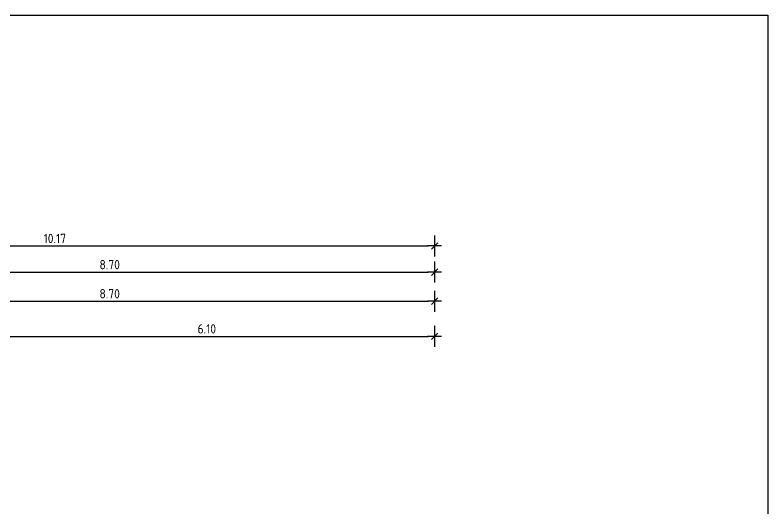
# Model space of a CAD drawing. Header units: metres. Extents: x 1586.5 to 1626.3, y 2286.8 to 2315.7.
# Drawn here: x 1616.19 to 1626.27, y 2309.06 to 2315.67 of the extents above; entities that cross this region are included whole.
import ezdxf

# ---------------------------------------------------------------- set-up
doc = ezdxf.new("R2010")
doc.units = ezdxf.units.M
doc.header["$LTSCALE"] = 0.02
doc.header["$MEASUREMENT"] = 0
doc.layers.add('BEM', color=7, linetype='Continuous')
doc.layers.add('RAHMEN', color=7, linetype='Continuous')
doc.styles.add('SIMPLEX', font='isocp.shx')
doc.dimstyles.new('SIMPLEX 1', dxfattribs={"dimscale": 1.25, "dimtxt": 0.1, "dimasz": 0.07, "dimexe": 0.05, "dimexo": 0.05, "dimgap": 0.03, "dimtad": 1, "dimzin": 0, "dimdsep": 46, "dimtxsty": 'SIMPLEX', "dimblk": 'MCAD', "dimcen": 0.05, "dimdle": 0.05, "dimse1": 1, "dimse2": 1, "dimadec": 0, "dimazin": 0, "dimtfac": 1, "dimtix": 1, "dimtmove": 2, "dimatfit": 3, "dimfxl": 1, "dimtolj": 1, "dimtzin": 0, "dimarcsym": 1})

# ---------------------------------------------------------------- blocks, each defined once
blk = doc.blocks.new('MCAD')
at = {"color": 0}
for p, q in [((0, 1.6), (0, -1.6)), ((1.07, 0), (-1.07, 0)), ((0.5, 0.5), (-0.5, -0.5))]:
    blk.add_line(p, q, dxfattribs=at)
blk = doc.blocks.new('*D8')
at = {"layer": 'BEM', "color": 0, "lineweight": -2, "transparency": 16777216}
blk.add_line((1613.1975, 2311.84), (1621.7225, 2311.84), dxfattribs=at)
at = {"layer": 'Defpoints', "color": 0, "transparency": 16777216}
for p in [(1621.81, 2311.84), (1613.11, 2305.92), (1621.81, 2305.92)]:
    blk.add_point(p, dxfattribs=at)
at = {"layer": 'BEM', "color": 0, "lineweight": -2, "transparency": 16777216, "xscale": 0.08750000000000001, "yscale": 0.08750000000000001, "zscale": 0.08750000000000001, "rotation": 180}
blk.add_blockref('MCAD', (1613.11, 2311.84), dxfattribs=at)
at = {"layer": 'BEM', "color": 0, "lineweight": -2, "transparency": 16777216, "xscale": 0.08750000000000001, "yscale": 0.08750000000000001, "zscale": 0.08750000000000001}
blk.add_blockref('MCAD', (1621.81, 2311.84), dxfattribs=at)
at = {"layer": 'BEM', "color": 0, "transparency": 16777216, "insert": (1617.46, 2311.94), "char_height": 0.125, "attachment_point": 5, "style": 'SIMPLEX'}
blk.add_mtext('\\A1;8.70', dxfattribs=at)
blk = doc.blocks.new('*D10')
at = {"layer": 'BEM', "color": 0, "lineweight": -2, "transparency": 16777216}
blk.add_line((1611.7275, 2312.58), (1621.7225, 2312.58), dxfattribs=at)
at = {"layer": 'Defpoints', "color": 0, "transparency": 16777216}
for p in [(1611.64, 2313.1), (1621.81, 2312.58), (1621.81, 2305.92)]:
    blk.add_point(p, dxfattribs=at)
at = {"layer": 'BEM', "color": 0, "lineweight": -2, "transparency": 16777216, "xscale": 0.08750000000000001, "yscale": 0.08750000000000001, "zscale": 0.08750000000000001, "rotation": 180}
blk.add_blockref('MCAD', (1611.64, 2312.58), dxfattribs=at)
at = {"layer": 'BEM', "color": 0, "lineweight": -2, "transparency": 16777216, "xscale": 0.08750000000000001, "yscale": 0.08750000000000001, "zscale": 0.08750000000000001}
blk.add_blockref('MCAD', (1621.81, 2312.58), dxfattribs=at)
at = {"layer": 'BEM', "color": 0, "transparency": 16777216, "insert": (1616.725, 2312.68), "char_height": 0.125, "attachment_point": 5, "style": 'SIMPLEX'}
blk.add_mtext('\\A1;10.17', dxfattribs=at)
blk = doc.blocks.new('*D13')
at = {"layer": 'BEM', "color": 0, "lineweight": -2, "transparency": 16777216}
blk.add_line((1613.1975, 2312.23), (1621.7225, 2312.23), dxfattribs=at)
at = {"layer": 'Defpoints', "color": 0, "transparency": 16777216}
for p in [(1621.81, 2312.23), (1613.11, 2305.92), (1621.81, 2305.92)]:
    blk.add_point(p, dxfattribs=at)
at = {"layer": 'BEM', "color": 0, "lineweight": -2, "transparency": 16777216, "xscale": 0.08750000000000001, "yscale": 0.08750000000000001, "zscale": 0.08750000000000001, "rotation": 180}
blk.add_blockref('MCAD', (1613.11, 2312.23), dxfattribs=at)
at = {"layer": 'BEM', "color": 0, "lineweight": -2, "transparency": 16777216, "xscale": 0.08750000000000001, "yscale": 0.08750000000000001, "zscale": 0.08750000000000001}
blk.add_blockref('MCAD', (1621.81, 2312.23), dxfattribs=at)
at = {"layer": 'BEM', "color": 0, "transparency": 16777216, "insert": (1617.46, 2312.33), "char_height": 0.125, "attachment_point": 5, "style": 'SIMPLEX'}
blk.add_mtext('\\A1;8.70', dxfattribs=at)
blk = doc.blocks.new('*D21')
at = {"layer": 'BEM', "color": 0, "lineweight": -2, "transparency": 16777216}
blk.add_line((1615.7975, 2311.37), (1621.7225, 2311.37), dxfattribs=at)
at = {"layer": 'Defpoints', "color": 0, "transparency": 16777216}
for p in [(1621.81, 2311.37), (1615.71, 2305.92), (1621.81, 2305.92)]:
    blk.add_point(p, dxfattribs=at)
at = {"layer": 'BEM', "color": 0, "lineweight": -2, "transparency": 16777216, "xscale": 0.08750000000000001, "yscale": 0.08750000000000001, "zscale": 0.08750000000000001, "rotation": 180}
blk.add_blockref('MCAD', (1615.71, 2311.37), dxfattribs=at)
at = {"layer": 'BEM', "color": 0, "lineweight": -2, "transparency": 16777216, "xscale": 0.08750000000000001, "yscale": 0.08750000000000001, "zscale": 0.08750000000000001}
blk.add_blockref('MCAD', (1621.81, 2311.37), dxfattribs=at)
at = {"layer": 'BEM', "color": 0, "transparency": 16777216, "insert": (1618.76, 2311.47), "char_height": 0.125, "attachment_point": 5, "style": 'SIMPLEX'}
blk.add_mtext('\\A1;6.10', dxfattribs=at)

msp = doc.modelspace()

# ---------------------------------------------------------------- linework, layer by layer
at = {"layer": 'RAHMEN'}
msp.add_lwpolyline([(1586.48, 2315.67), (1626.2718, 2315.67), (1626.2718, 2286.7711), (1586.48, 2286.7711)], close=True, dxfattribs=at)

# ---------------------------------------------------------------- dimensions: what is measured, and where the dimension line sits
at = {"layer": 'BEM'}
for base, p1, picture, middle in [((1621.81, 2312.58), (1611.64, 2313.1), '*D10', (1616.725, 2312.68)), ((1621.81, 2312.23), (1613.11, 2305.92), '*D13', (1617.46, 2312.33)), ((1621.81, 2311.84), (1613.11, 2305.92), '*D8', (1617.46, 2311.94)), ((1621.81, 2311.37), (1615.71, 2305.92), '*D21', (1618.76, 2311.47))]:
    dim = msp.add_linear_dim(base=base, p1=p1, p2=(1621.81, 2305.92), dimstyle='SIMPLEX 1', dxfattribs=at)
    dim.commit()
    dim.dimension.update_dxf_attribs({"geometry": picture, "text_midpoint": middle})

doc.saveas('drawing.dxf')
